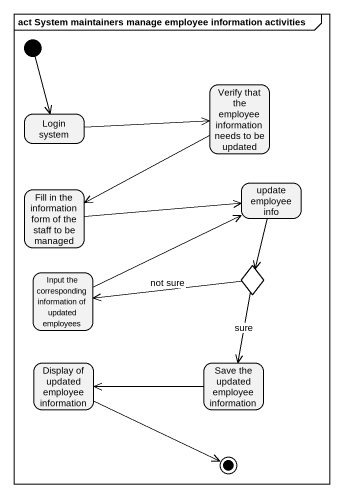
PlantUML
@startuml
mainframe act System maintainers manage employee information activities
hide empty description
state "Verify that the employee information needs to be updated" as Verify_that_the_employee
state "Login system" as Login_system
state "Fill in the information form of the staff to be managed" as Fill_in_the_information
state "update employee info" as update_employee_info
state "Input the corresponding information of updated employees" as Input_the_corresponding
state choice1 <<choice>>
state "Display of updated employee information" as Display_of_updated_employee
state "Save the updated employee information" as Save_the_updated_employee
[*] --> Login_system
Verify_that_the_employee -left-> Fill_in_the_information
Login_system -right-> Verify_that_the_employee
Fill_in_the_information -right-> update_employee_info
update_employee_info --> choice1
Input_the_corresponding -right-> update_employee_info
choice1 -left-> Input_the_corresponding : not sure
choice1 --> Save_the_updated_employee : sure
Save_the_updated_employee -left-> Display_of_updated_employee
Display_of_updated_employee -right-> [*]
@enduml
